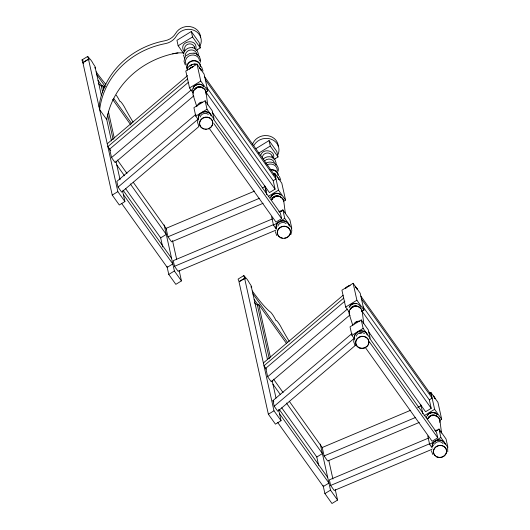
<?xml version="1.0" encoding="UTF-8"?>
<svg xmlns="http://www.w3.org/2000/svg" width="530" height="530" viewBox="0 0 530 530"><rect width="100%" height="100%" fill="white"/><g stroke="black" fill="none" stroke-linecap="round" stroke-linejoin="round"><path stroke-width="0.79" d="M195.881 48.945C197.889 37.299 177.682 41.102 183.903 51.284M192.291 90.776L192.45 89.219M198.2 55.889L198.392 53.947L197.253 50.641M200.393 62.222L200.592 60.268M197.809 120.184L197.577 122.496L198.849 126.173M273.599 158.039C275.607 150.05 262.337 147.877 260.694 155.535M275.918 164.989L276.11 163.041L274.971 159.735M278.111 171.316C279.966 164.505 271.075 159.563 265.649 163.399M353.941 339.339L353.709 341.651L354.981 345.328M447.764 451.818L447.631 447.578M183.678 53.126C184.659 49.356 188.786 47.018 192.536 47.693M184.977 57.313L184.016 61.321L185.288 65.005M199.75 46.501L200.95 43.5A13.323 12.005 -12.5 0 0 192.622 29.852A13.323 12.005 -12.5 0 0 176.291 36.192A15.237 13.734 -12.5 0 1 165.453 43.599A79.387 71.537 -12.5 0 0 99.68 109.677L106.742 119.601A84.111 75.79 -12.5 0 1 172.674 53.861A26.633 23.996 -12.5 0 1 177.828 52.947L178.868 52.874A26.633 23.996 -12.5 0 1 183.029 52.96M290.897 234.512L291.831 230.722L291.5 228.423M426.299 417.468L426.895 415.984M187.421 68.284C189.217 65.203 192.953 63.547 196.451 64.084M432.4 446.585L433.633 444.948M189.846 66.045L192.556 64.395M186.222 55.663L189.846 53.424L194.099 53.133M107.239 143.796L187.607 75.578M187.6 78.93L107.868 146.618L110.737 150.646M188.137 82.508L109.657 149.129L111.532 157.589L115.116 162.617L193.596 95.996M111.532 157.589L191.27 89.901M195.928 114.294L116.825 181.445L118.071 187.083L121.655 192.112L198.876 126.557M118.071 187.083L198.432 118.866M263.37 362.951L343.102 295.263M343.731 298.085L263.993 365.773L266.385 369.125M344.891 301.133L265.788 368.284L267.663 376.744L271.247 381.772L349.72 315.151M267.663 376.744L347.395 309.056M355.63 345.176L277.78 411.267L274.202 406.238L272.95 400.6L352.059 333.45M274.202 406.238L354.563 338.021M190.217 65.826L191.297 64.971M263.271 158.993C265.967 156.277 270.618 155.893 273.646 158.278M82.084 59.87L87.695 56.432M122.582 191.045L124.914 201.552L119.303 204.991L112.234 195.073L82.852 62.533L88.464 59.095L89.007 59.857L88.185 58.008A2.498 0.384 58.5 0 1 87.854 56.511L88.722 57.518A4.16 0.643 58.5 0 0 90.332 59.287L92.101 61.771A4.16 0.643 58.5 0 0 94.022 64.958L95.029 66.581A2.498 0.384 58.5 0 1 95.36 68.079L94.824 67.515L95.532 69.013L101.442 95.685M83.932 62.123L88.841 59.115M98.269 83.594L101.27 86.052L102.555 85.27L104.476 87.967M196.199 50.377L200.307 47.866L199.094 42.4L191.323 31.489L176.94 40.293L178.153 45.759L184.102 54.106M178.153 45.759L192.536 36.954L191.323 31.489M205.726 92.273L207.833 90.988L204.083 74.067L197.014 64.15L185.791 71.02L189.541 87.94L193.311 93.234M189.541 87.94L200.764 81.063L197.014 64.15M205.13 100.786L207.005 109.246L214.074 119.17L212.192 110.71L205.13 100.786L193.907 107.663L195.782 116.123L198.432 119.84M195.782 116.123L207.005 109.246M112.234 195.073L117.845 191.635L88.464 59.095M256.036 148.552L269.041 140.582L276.819 151.494L278.025 156.959L273.917 159.477M258.613 153.177L270.254 146.048L269.041 140.582M273.334 174.098L274.732 173.244L281.801 183.161L285.551 200.082L283.451 201.367M212.166 112.168L269.465 192.595L275.077 189.164L273.202 180.703L276.004 178.981L205.342 79.791M268.664 196.173L278.482 190.164L274.732 173.244M179.12 270.399L181.445 280.907L175.834 284.345L168.772 274.427L174.383 270.989L164.167 224.925M279.343 212.033L282.848 209.88L289.917 219.804L291.791 228.264L284.723 218.34L282.848 209.88M213.524 119.197L280.37 213.027L281.615 218.671L276.004 222.103L209.158 128.273M276.15 228.933L273.5 225.217L284.723 218.34M243.82 275.587L238.208 279.025A2.498 0.384 58.5 0 0 238.705 280.595L239.355 281.708L244.966 278.27L244.317 277.163A2.498 0.384 58.5 0 1 243.985 275.666L244.853 276.673A4.16 0.643 58.5 0 0 246.463 278.442L248.225 280.926A4.16 0.643 58.5 0 0 250.153 284.113L251.154 285.736A2.498 0.384 58.5 0 1 251.485 287.233L250.955 286.67L251.657 288.168L267.425 359.287M244.966 278.27L245.132 279.012L244.595 278.25L238.984 281.688L268.365 414.228L275.434 424.146L281.046 420.707L278.581 409.617M254.4 302.749L257.401 305.207L258.68 304.425L286.525 343.506M361.858 311.428L363.958 310.143L360.208 293.223L353.146 283.305L341.923 290.175L345.673 307.095L349.442 312.389M345.673 307.095L356.895 300.219L353.146 283.305M361.255 319.941L363.13 328.401L370.198 338.325L368.324 329.865L361.255 319.941L350.032 326.818L351.907 335.278L354.557 338.995M351.907 335.278L363.13 328.401M268.365 414.228L273.977 410.79L244.595 278.25M429.459 393.253L430.863 392.399L437.932 402.316L441.682 419.237L439.575 420.522M368.774 331.999L425.597 411.75L431.208 408.319L429.326 399.858L432.135 398.136L361.467 298.947M424.093 415.758L434.613 409.319L430.863 392.399M335.245 489.554L337.577 500.062L331.965 503.5L324.897 493.582L330.508 490.144L320.299 444.08M435.468 431.188L438.979 429.035L446.041 438.959L447.916 447.419L440.854 437.495L438.979 429.035M369.649 338.352L436.495 432.182L437.747 437.826L432.135 441.258L365.289 347.428M432.281 448.089L429.631 444.372L440.854 437.495M254.619 191.078L166.095 228.351L167.97 236.811L171.554 241.839L263.125 203.281M262.244 187.865L265.298 186.58M167.97 236.811L259.541 198.253M272.466 218.897L173.257 260.667L174.509 266.298L178.093 271.327L275.772 230.206M174.509 266.298L273.712 224.535M410.743 410.233L322.22 447.505L324.095 455.966L327.679 460.994L419.257 422.436M417.613 407.345L421.429 405.735M324.095 455.966L415.672 417.408M428.591 438.052L329.388 479.822L330.634 485.453L334.218 490.482L431.897 449.36M330.634 485.453L429.843 443.69M359.519 333.602L361.533 333.211M172.674 53.861L177.967 52.934M193.947 64.123L195.464 64.156M192.463 47.673L194.351 48.23M194.02 53.113L196.113 53.729L199.247 56.24M82.481 60.162L82.243 59.95A2.498 0.384 58.5 0 0 82.574 61.44L83.395 63.289L82.852 62.533M200.294 65.766L201.758 67.363L203.023 71.04M82.779 60.506L83.111 60.95M192.536 36.954L200.307 47.866M270.254 146.048L278.025 156.959M204.713 76.969L275.381 176.165M360.844 296.124L431.513 395.32M206.832 87.543L273.202 180.703M362.964 306.698L429.326 399.858M200.764 81.063L207.833 90.988M278.482 190.164L285.551 200.082M356.895 300.219L363.958 310.143M434.613 409.319L441.682 419.237M205.845 91.981L275.077 189.164M361.97 311.136L431.208 408.319M213.815 123.497L281.615 218.671M369.47 341.983L437.747 437.826M96.785 74.657L105.424 86.787M113.592 98.249L131.838 123.868M252.909 293.812L287.485 342.347M112.638 99.421L130.877 125.027M98.03 80.295L101.873 85.688M254.161 299.45L258.004 304.843M117.428 160.04L126.995 173.462M133.209 182.194L166.685 229.179M273.56 379.195L283.126 392.617M289.34 401.349L322.333 447.664M116.812 164.996L124.49 175.781M130.254 183.87L166.274 234.432L160.663 237.871L125.603 188.653M272.937 384.151L280.145 394.26M286.385 403.025L322.406 453.587L316.794 457.026L281.735 407.808M123.059 190.197L171.561 258.282M272.95 400.6L273.844 401.859M279.184 409.352L327.692 477.437M123.351 194.49L172.813 263.92L167.202 267.358L121.575 203.321M279.476 413.645L328.945 483.075L323.333 486.513L277.707 422.476M117.845 191.635L124.914 201.552M174.383 270.989L181.445 280.907M273.977 410.79L281.046 420.707M330.508 490.144L337.577 500.062M279.389 176.304L280.741 180.134M184.712 58.525L183.486 55.067M276.746 235.572L275.302 231.59M432.699 454.422L431.427 450.745M199.333 56.399L200.605 60.076M197.253 54.941L196.637 53.431A5.83 5.254 -12.5 0 0 189.376 50.244A5.83 5.254 -12.5 0 0 185.553 56.995M272.056 155.966L272.904 158.172M194.331 46.872L195.471 49.813M349.277 314.277L352.814 325.466M193.145 95.122L196.69 106.311M420.893 404.907L422.854 413.771M427.756 435.912L429.631 444.372M328.799 460.464L332.919 479.054M265.643 188.117L266.325 191.198M264.761 185.752L266.729 194.616M271.625 216.757L273.5 225.217M316.655 456.403L318.629 465.294M323.108 485.5L324.897 493.582M258.68 304.425L270.38 357.2M257.401 305.207L269.28 358.783M272.069 380.235L276.024 398.083M172.489 240.501L176.609 259.09M160.53 237.248L162.677 246.947M166.976 266.345L168.772 274.427M102.555 85.27L103.615 90.067M108.405 111.658L114.255 138.045M101.27 86.052L102.694 92.452M107.477 114.043L113.148 139.629M106.431 118.19L111.479 140.94M115.944 161.08L120.078 179.736M439.953 420.84L441.563 433.103M363.732 323.194L362.235 311.746A6.658 6.002 -12.5 0 0 353.649 306.559A6.658 6.002 -12.5 0 0 349.999 315.675M285.325 213.133L283.828 201.685A6.658 6.002 -12.5 0 0 278.667 196.246A6.658 6.002 -12.5 0 0 271.334 199.605M206.104 92.591L207.714 104.854M184.771 51.112L184.612 48.767A4.995 4.498 -12.5 0 1 189.395 43.884A4.995 4.498 -12.5 0 1 194.55 48.025M252.287 290.99A55.007 8.506 58.5 0 0 269.836 311.647A6.161 0.954 58.5 0 1 272.705 314.807A6.161 0.954 58.5 0 1 275.845 320.418A6.161 0.954 58.5 0 1 278.21 322.538A6.161 0.954 58.5 0 1 281.635 328.216A55.007 8.506 58.5 0 0 289.221 341.313M432.149 446.392A6.658 6.002 -12.5 0 1 437.654 439.999A6.658 6.002 -12.5 0 1 445.107 443.855M432.202 446.624A6.658 6.002 -12.5 0 1 437.707 440.231A6.658 6.002 -12.5 0 1 445.16 444.094M435.475 455.946A6.658 6.002 -12.5 0 1 435.971 446.704A6.658 6.002 -12.5 0 1 445.882 448.353A6.658 6.002 -12.5 0 1 441.94 457.026M441.384 457.178A6.658 6.002 -12.5 0 1 436.892 456.8M434.428 444.193A4.995 4.498 -12.5 0 1 443.034 443.55M428.001 418.581A5.042 4.545 -12.5 0 1 436.309 415.911M437.455 414.672A5.85 5.273 -12.5 0 0 427.365 415.427A5.83 5.254 -12.5 0 1 437.449 414.705M429.492 413.672A5.85 5.273 -12.5 0 1 435.315 413.234M427.465 418.76A6.658 6.002 -12.5 0 1 435.633 415.593A6.658 6.002 -12.5 0 1 439.794 422.41M428.538 417.799A5.042 4.545 -12.5 0 1 436.389 416.262M427.703 418.866A6.393 5.757 -12.5 0 1 429.943 416.573M431.983 415.739A6.393 5.757 -12.5 0 1 434.739 415.639M436.296 416.103A6.393 5.757 -12.5 0 1 439.41 419.382M434.799 430.526A5.413 4.876 -12.5 0 1 437.588 430.32M440.052 431.4A5.413 4.876 -12.5 0 1 440.953 432.348M433.288 396.188A6.658 6.002 -12.5 0 1 435.117 398.759M433.249 396.016A6.658 6.002 -12.5 0 1 435.077 398.58M354.722 338.836A6.658 6.002 -12.5 0 1 359.095 331.118A6.658 6.002 -12.5 0 1 367.389 334.761M354.769 339.067A6.658 6.002 -12.5 0 1 359.148 331.356A6.658 6.002 -12.5 0 1 367.442 335M366.72 346.541A6.658 6.002 -12.5 0 1 356.2 344.931A6.658 6.002 -12.5 0 1 361.626 336.278A6.658 6.002 -12.5 0 1 368.728 343.327M368.131 344.825A6.658 6.002 -12.5 0 1 367.131 346.15M356.259 336.225A4.995 4.498 -12.5 0 1 364.488 333.582M350.284 309.487A5.042 4.545 -12.5 0 1 354.332 305.837A5.042 4.545 -12.5 0 1 359.433 307.698M349.118 307.652A5.85 5.273 -12.5 0 1 354.577 303.319A5.85 5.273 -12.5 0 1 360.367 306.81M349.72 306.671A5.85 5.273 -12.5 0 1 356.167 303.716M349.528 314.197A6.393 5.757 -12.5 0 1 349.402 311.209M352.218 307.479A6.393 5.757 -12.5 0 1 353.729 306.79M355.365 306.473A6.393 5.757 -12.5 0 1 357.021 306.545M359.93 307.824A6.393 5.757 -12.5 0 1 360.996 308.944M361.685 310.288A6.393 5.757 -12.5 0 1 361.97 311.766M350.814 308.705A5.042 4.545 -12.5 0 1 357.598 306.519M353.908 323.956A5.413 4.876 -12.5 0 1 359.863 321.226M356.021 322.326A4.995 4.498 -12.5 0 1 357.2 321.79M345.487 288.658A6.658 6.002 -12.5 0 1 346.196 287.797M346.607 287.412A6.658 6.002 -12.5 0 1 349.104 286.021M355.57 287.094A6.658 6.002 -12.5 0 1 357.399 289.665M345.454 288.479A6.658 6.002 -12.5 0 1 350.197 285.577M355.531 286.915A6.658 6.002 -12.5 0 1 357.359 289.486M187.362 68.94A6.651 5.989 -12.5 0 1 192.569 61.023A6.651 5.989 -12.5 0 1 200.3 66.409M186.182 64.574A7.095 6.393 -12.5 0 1 190.667 55.246A7.095 6.393 -12.5 0 1 199.519 60.857M187.401 70.093A7.095 6.393 -12.5 0 1 191.893 60.771A7.095 6.393 -12.5 0 1 200.744 66.376M189.323 69.324A6.658 6.002 -12.5 0 1 192.933 66.687M199.406 67.76A6.658 6.002 -12.5 0 1 201.234 70.331M194.609 89.192A5.042 4.545 -12.5 0 1 202.467 87.662M192.993 88.497A5.85 5.273 -12.5 0 1 197.69 84.263A5.85 5.273 -12.5 0 1 203.606 86.423A5.83 5.254 -12.5 0 0 197.71 84.303A5.83 5.254 -12.5 0 0 193.026 88.523M195.643 85.423A5.85 5.273 -12.5 0 1 197.027 84.787M202.705 85.734A5.85 5.273 -12.5 0 1 203.679 86.761M193.867 96.52A6.658 6.002 -12.5 0 1 198.366 87.192A6.658 6.002 -12.5 0 1 205.945 94.161M194.689 89.55A5.042 4.545 -12.5 0 1 202.54 88.013M193.278 92.054A6.393 5.757 -12.5 0 1 197.081 87.828M197.597 87.635A6.393 5.757 -12.5 0 1 199.24 87.318M202.447 87.847A6.393 5.757 -12.5 0 1 205.56 91.133M197.286 106.02A5.413 4.876 -12.5 0 1 202.334 102.005M199.889 103.171A4.995 4.498 -12.5 0 1 201.069 102.634M198.299 118.144A6.658 6.002 -12.5 0 1 203.811 111.751A6.658 6.002 -12.5 0 1 211.258 115.606M198.352 118.376A6.658 6.002 -12.5 0 1 203.858 111.982A6.658 6.002 -12.5 0 1 211.311 115.845M204.11 128.916A6.658 6.002 -12.5 0 1 200.102 120.84A6.658 6.002 -12.5 0 1 209.562 117.799A6.658 6.002 -12.5 0 1 211.371 126.584M211 126.995A6.658 6.002 -12.5 0 1 208.098 128.777M206.389 129.108A6.658 6.002 -12.5 0 1 205.229 129.101M200.128 117.07A4.995 4.498 -12.5 0 1 208.356 114.427M190.071 68.642A6.658 6.002 -12.5 0 1 192.973 66.866M199.439 67.939A6.658 6.002 -12.5 0 1 201.268 70.51M262.33 157.867A4.995 4.498 -12.5 0 1 267.113 152.984A4.995 4.498 -12.5 0 1 272.274 157.118M264.556 160.895A5.83 5.254 -12.5 0 1 274.354 162.524M277.124 176.861A6.658 6.002 -12.5 0 1 278.952 179.425M271.155 169.998A6.651 5.989 -12.5 0 1 278.018 175.503M269.916 169.785A7.095 6.393 -12.5 0 1 278.462 175.47M266.954 164.896A7.095 6.393 -12.5 0 1 274.262 165.075A7.095 6.393 -12.5 0 1 277.183 171.071M271.877 199.426A5.042 4.545 -12.5 0 1 275.925 195.775A5.042 4.545 -12.5 0 1 281.019 197.637M281.324 195.517A5.85 5.273 -12.5 0 0 275.415 193.357A5.85 5.273 -12.5 0 0 270.711 197.591A5.83 5.254 -12.5 0 1 280.35 194.53M271.314 196.61A5.85 5.273 -12.5 0 1 277.76 193.655M271.572 199.711A6.393 5.757 -12.5 0 1 276.408 196.471M280.171 196.948A6.393 5.757 -12.5 0 1 283.557 201.705M271.95 199.777A5.042 4.545 -12.5 0 1 277.965 196.1M280.059 211.099A5.413 4.876 -12.5 0 1 281.456 211.165M278.793 211.728A4.995 4.498 -12.5 0 1 281.364 211.536M276.309 228.774A6.658 6.002 -12.5 0 1 281.529 220.844A6.658 6.002 -12.5 0 1 289.274 226.244M276.362 229.013A6.658 6.002 -12.5 0 1 280.734 221.295A6.658 6.002 -12.5 0 1 289.035 224.939M282.384 238.129A6.658 6.002 -12.5 0 1 277.541 230.603A6.658 6.002 -12.5 0 1 286.425 226.529A6.658 6.002 -12.5 0 1 289.718 234.763M289.426 235.234A6.658 6.002 -12.5 0 1 284.683 238.136M277.846 226.164A4.995 4.498 -12.5 0 1 286.074 223.521M278.27 178.199A6.658 6.002 -12.5 0 1 278.992 179.604M277.462 155.575A13.323 12.005 -12.5 0 0 268.664 138.549L265.219 138.396A13.323 12.005 -12.5 0 0 253.996 145.273M275.461 158.225A13.323 12.005 -12.5 0 1 274.46 159.146M252.386 144.683A13.323 12.005 -12.5 0 1 264.596 135.574L268.041 135.726A13.323 12.005 -12.5 0 1 278.356 146.611M197.75 49.151A13.323 12.005 -12.5 0 1 196.219 50.496M99.05 106.861A79.387 71.537 -12.5 0 1 164.83 40.777A15.237 13.734 -12.5 0 0 175.662 33.377A13.323 12.005 -12.5 0 1 190.336 26.652A13.323 12.005 -12.5 0 1 200.645 37.531M105.874 84.409A55.007 8.506 58.5 0 1 96.155 71.835M116.236 95.161A6.161 0.954 58.5 0 1 119.72 101.263A6.161 0.954 58.5 0 1 122.085 103.383A6.161 0.954 58.5 0 1 125.511 109.061A55.007 8.506 58.5 0 0 133.096 122.158M436.932 456.992A6.658 6.002 -12.5 0 0 446.651 451.037A6.658 6.002 -12.5 0 0 436.488 446.571A6.658 6.002 -12.5 0 0 436.932 456.992M359.214 347.899A6.658 6.002 -12.5 0 0 368.933 341.943A6.658 6.002 -12.5 0 0 358.77 337.477A6.658 6.002 -12.5 0 0 359.214 347.899M203.083 128.744A6.658 6.002 -12.5 0 0 212.802 122.788A6.658 6.002 -12.5 0 0 202.645 118.322A6.658 6.002 -12.5 0 0 203.083 128.744M280.801 237.838A6.658 6.002 -12.5 0 0 290.519 231.882A6.658 6.002 -12.5 0 0 280.363 227.416A6.658 6.002 -12.5 0 0 280.801 237.838"/></g></svg>
